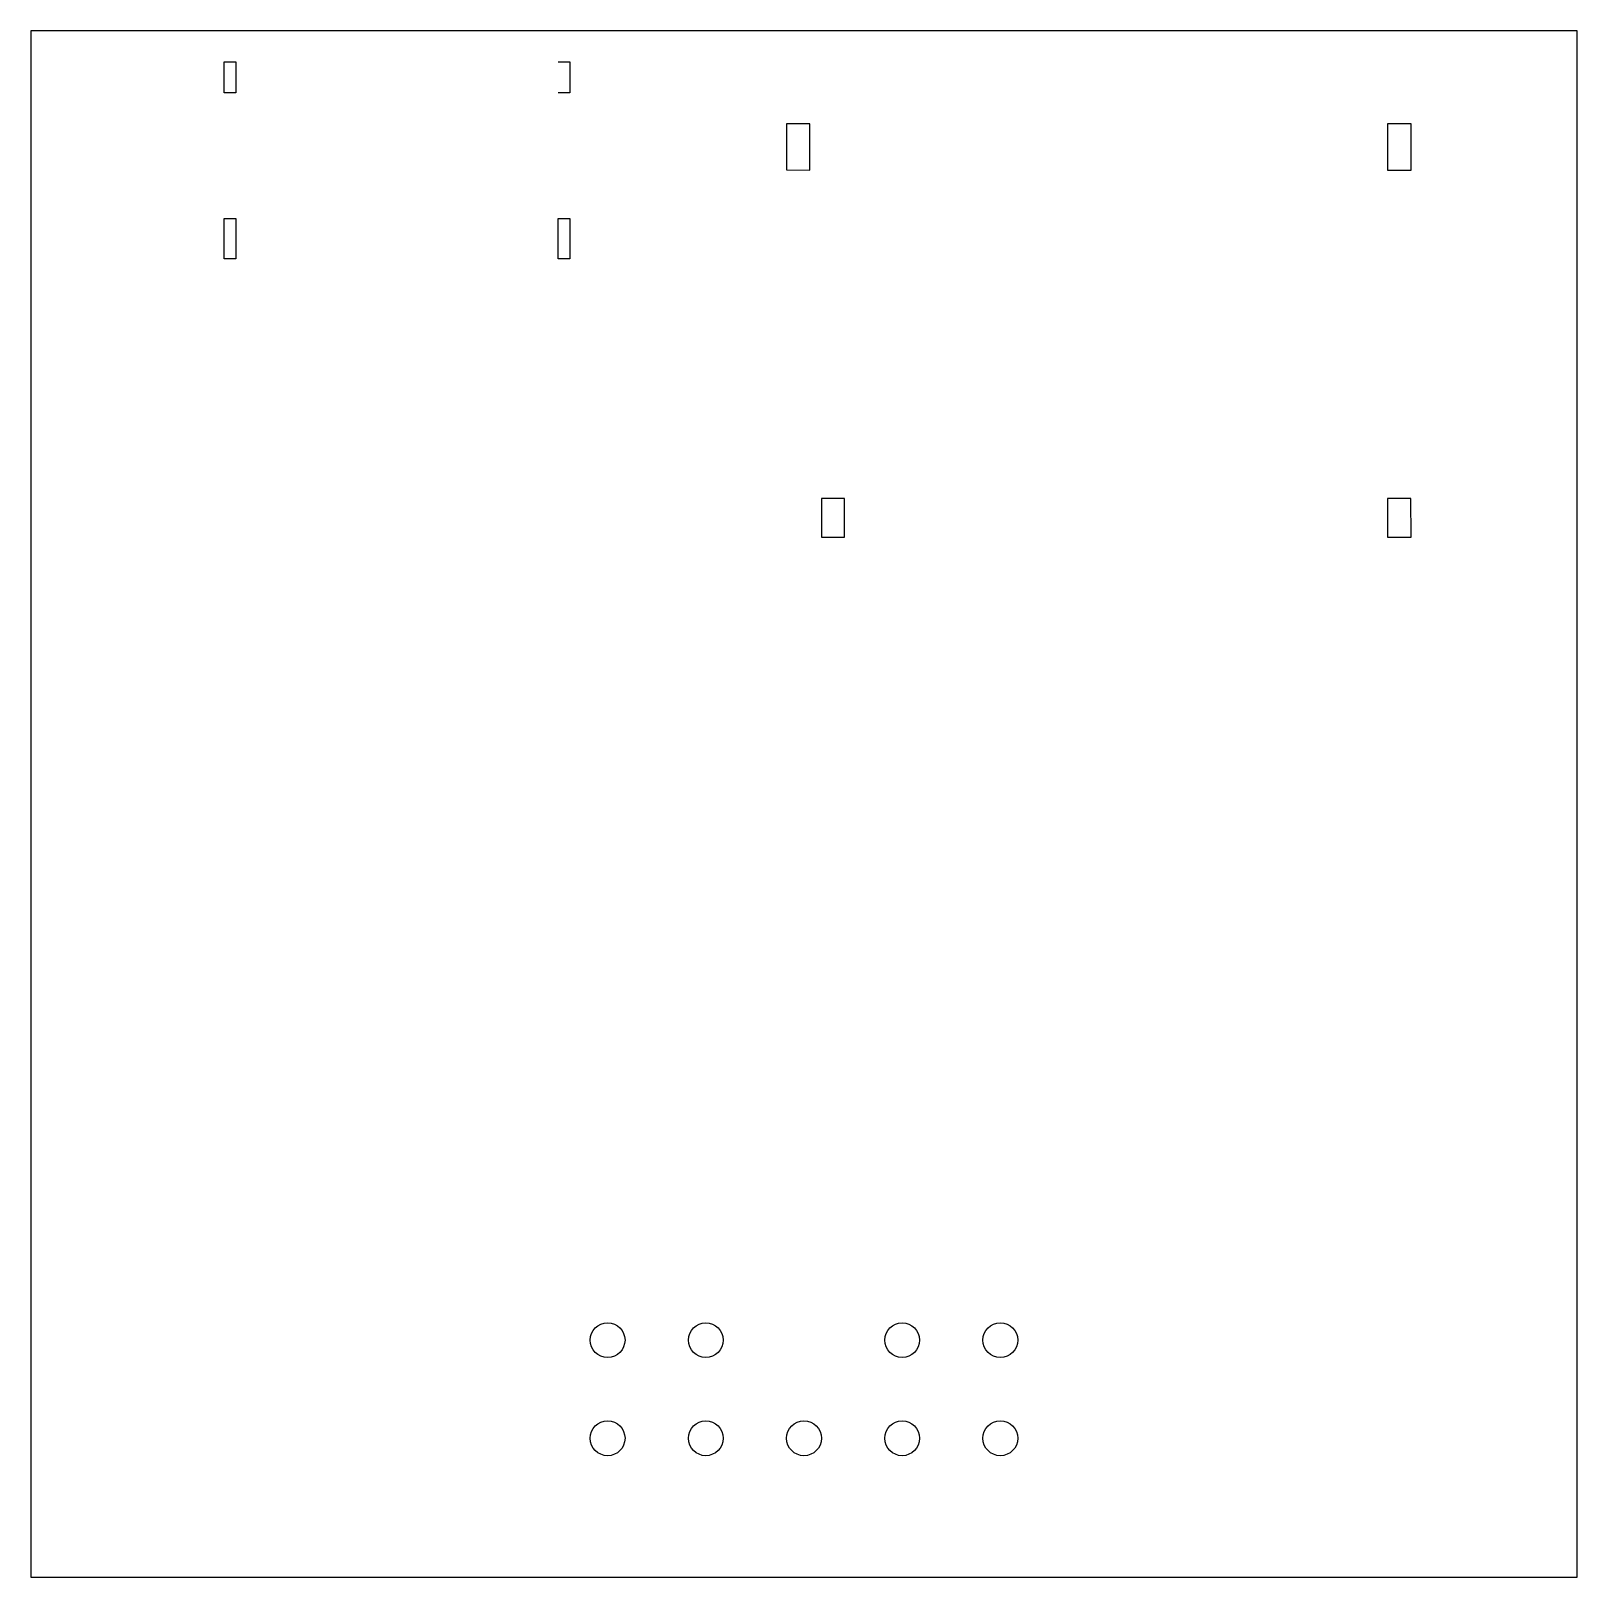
# Model space of a CAD drawing. Header units: millimetres. Extents: x 20888.6 to 20928.6, y 75465.7 to 75505.7.
import ezdxf

# ---------------------------------------------------------------- set-up
doc = ezdxf.new("R2010")
doc.units = ezdxf.units.MM

msp = doc.modelspace()

# ---------------------------------------------------------------- linework, layer by layer
at = {"color": 7, "linetype": 'Continuous', "lineweight": 25}
for p, q in [((20888.62, 75505.73), (20888.62, 75465.73)), ((20928.62, 75505.73), (20888.62, 75505.73)), ((20928.62, 75465.73), (20928.62, 75505.73)), ((20893.62, 75504.93), (20893.92, 75504.93)), ((20893.62, 75504.13), (20893.62, 75504.93)), ((20893.92, 75504.93), (20893.92, 75504.13)), ((20902.26, 75504.93), (20902.56, 75504.93)), ((20902.56, 75504.93), (20902.56, 75504.13)), ((20893.92, 75504.13), (20893.62, 75504.13)), ((20902.56, 75504.13), (20902.26, 75504.13)), ((20908.77, 75503.33), (20908.17, 75503.33)), ((20908.17, 75503.33), (20908.17, 75502.134)), ((20908.77, 75502.13), (20908.77, 75503.33)), ((20923.72, 75503.33), (20923.72, 75502.13)), ((20924.326, 75503.33), (20923.72, 75503.33)), ((20924.326, 75502.13), (20924.326, 75503.33)), ((20908.17, 75502.134), (20908.77, 75502.13)), ((20923.72, 75502.13), (20924.326, 75502.13)), ((20893.62, 75500.88), (20893.92, 75500.88)), ((20893.62, 75499.83), (20893.62, 75500.88)), ((20893.92, 75500.88), (20893.92, 75499.83)), ((20902.26, 75500.88), (20902.56, 75500.88)), ((20902.26, 75499.83), (20902.26, 75500.88)), ((20902.56, 75500.88), (20902.56, 75499.83)), ((20893.92, 75499.83), (20893.62, 75499.83)), ((20902.56, 75499.83), (20902.26, 75499.83)), ((20909.67, 75493.63), (20909.07, 75493.63)), ((20909.07, 75493.63), (20909.07, 75492.63)), ((20909.67, 75492.63), (20909.67, 75493.63)), ((20924.32, 75493.63), (20923.72, 75493.63)), ((20923.72, 75493.63), (20923.72, 75492.63)), ((20924.326, 75492.63), (20924.32, 75493.63)), ((20909.07, 75492.63), (20909.67, 75492.63)), ((20923.72, 75492.63), (20924.326, 75492.63)), ((20888.62, 75465.73), (20928.62, 75465.73))]:
    msp.add_line(p, q, dxfattribs=at)
for centre in [(20903.54, 75471.86), (20906.08, 75471.86), (20911.16, 75471.86), (20913.7, 75471.86), (20903.54, 75469.32), (20906.08, 75469.32), (20908.62, 75469.32), (20911.16, 75469.32), (20913.7, 75469.32)]:
    msp.add_circle(centre, 0.45, dxfattribs=at)

doc.saveas('drawing.dxf')
